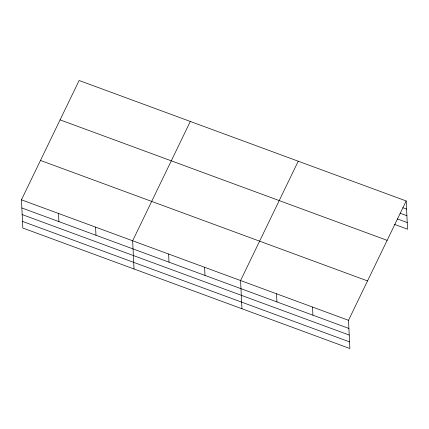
<?xml version="1.0" encoding="UTF-8"?>
<svg xmlns="http://www.w3.org/2000/svg" width="429" height="429" viewBox="0 0 429 429"><rect width="100%" height="100%" fill="white"/><g stroke="black" fill="none" stroke-linecap="round" stroke-linejoin="round"><path stroke-width="0.64" d="M406.172 200.97L348.504 320.297L349.882 348.509L22.828 228.03L21.45 199.817L79.118 80.491L406.172 200.97L407.55 229.183L394.524 224.383M190.315 121.455L132.647 240.782L134.025 268.994M298.241 161.213L240.572 280.539L241.956 308.751M402.847 207.738L406.569 209.105M400.069 213.218L406.89 215.733M397.302 218.903L407.228 222.554M60.087 119.868L387.14 240.347M40.482 160.441L367.53 280.92M21.45 199.817L348.504 320.297M21.847 207.958L348.9 328.437M22.174 214.586L349.222 335.06M22.506 221.407L349.56 341.886M312.526 307.046L312.923 315.181M276.549 293.79L276.946 301.93M204.601 267.288L204.998 275.429M168.624 254.032L169.021 262.173M95.581 227.129L95.978 235.269M58.516 213.476L58.912 221.616"/></g></svg>
